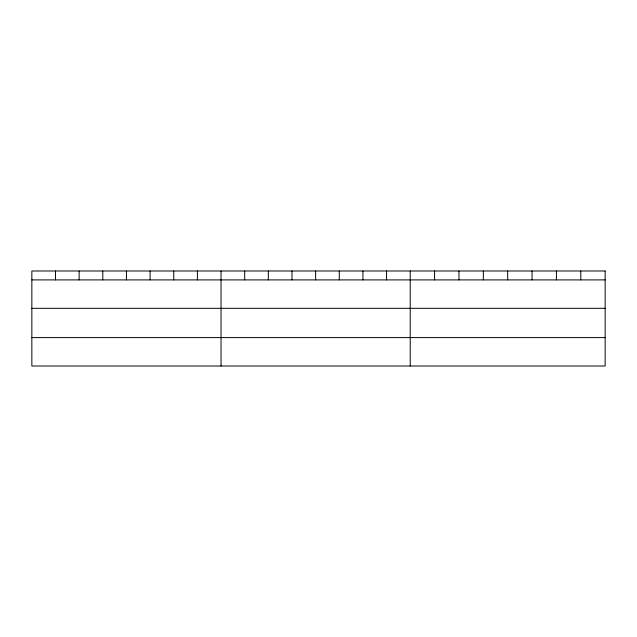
<?xml version="1.0" encoding="UTF-8"?>
<svg xmlns="http://www.w3.org/2000/svg" width="637" height="637" viewBox="0 0 637 637"><rect width="100%" height="100%" fill="white"/><g stroke="black" fill="none" stroke-linecap="round" stroke-linejoin="round"><path stroke-width="0.96" d="M31.85 279.898L605.15 279.898M31.85 308.316L605.15 308.316M31.85 337.594L605.15 337.594M580.785 270.988L580.785 279.898M556.419 270.988L556.419 279.898M532.054 270.988L532.054 279.898M507.689 270.988L507.689 279.898M483.324 270.988L483.324 279.898M458.959 270.988L458.959 279.898M434.593 270.988L434.593 279.898M410.228 270.988L410.228 366.012M386.579 270.988L386.579 279.898M362.931 270.988L362.931 279.898M339.282 270.988L339.282 279.898M315.633 270.988L315.633 279.898M291.985 270.988L291.985 279.898M268.336 270.988L268.336 279.898M244.688 270.988L244.688 279.898M221.039 270.988L221.039 366.012M197.39 270.988L197.39 279.898M173.742 270.988L173.742 279.898M150.093 270.988L150.093 279.898M126.445 270.988L126.445 279.898M102.796 270.988L102.796 279.898M79.147 270.988L79.147 279.898M55.499 270.988L55.499 279.898M605.15 270.988L31.85 270.988L31.85 366.012L605.15 366.012L605.15 270.988"/></g></svg>
